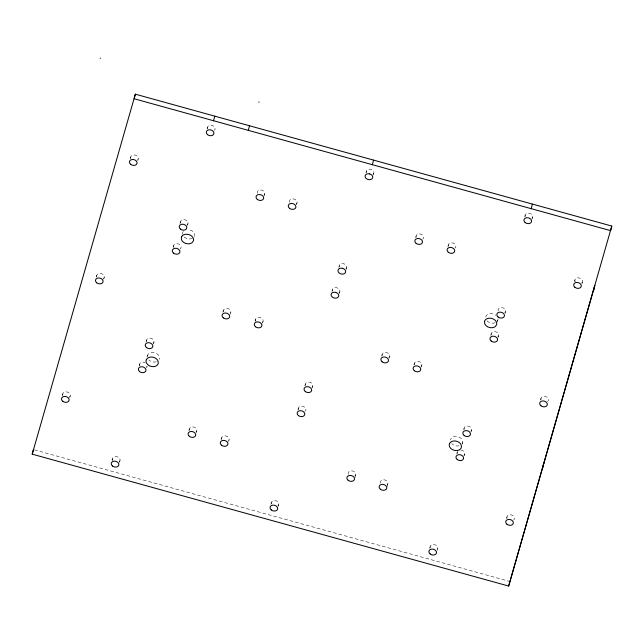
<?xml version="1.0" encoding="UTF-8"?>
<svg xmlns="http://www.w3.org/2000/svg" width="644" height="644" viewBox="0 0 644 644"><rect width="100%" height="100%" fill="white"/><g stroke="black" fill="none" stroke-linecap="round" stroke-linejoin="round"><path stroke-width="0.48" stroke-dasharray="3.22 2.42" d="M485.713 317.13L485.761 316.719A6.279 4.693 14.8 0 1 495.952 315.319M147.218 356.333C148.531 349.386 161.322 352.638 159.293 359.36M62.291 395.609L62.774 393.774M96.27 277.137L96.753 275.302M130.249 158.666L130.732 156.83M69.769 397.678L70.26 395.843M103.748 279.206L104.239 277.371M137.727 160.734L138.219 158.899M112.04 460.339L112.523 458.504M139.128 365.913L139.611 364.077M146.019 341.867L146.502 340.032M173.107 247.441L173.59 245.606M179.998 223.396L180.481 221.56M207.086 128.969L207.569 127.134M147.025 356.969L147.508 355.142M119.526 462.408L120.009 460.581M146.607 367.982L147.09 366.154A3.88 2.906 14.8 0 1 146.76 366.839M153.505 343.936L153.988 342.109M187.485 225.464L187.968 223.637M188.877 430.643L189.36 428.815M222.856 312.171L223.339 310.344M196.356 432.72L196.839 430.884M230.335 314.248L230.818 312.412M264.314 195.776L264.797 193.941M221.109 439.57L221.592 437.735M255.088 321.098L255.571 319.263M228.588 441.639L229.079 439.812M262.567 323.167L263.058 321.34M296.546 204.695L297.037 202.868M270.858 504.3L271.341 502.473M297.947 409.874L298.43 408.046M304.837 385.828L305.32 384.001M331.926 291.402L332.409 289.575M338.816 267.357L339.299 265.529M365.905 172.93L366.388 171.103M278.345 506.377L278.828 504.542M312.324 387.905L312.807 386.07M339.404 293.479L339.887 291.643M346.303 269.433L346.786 267.598M373.383 175.007L373.866 173.172M381.675 356.14L382.158 354.305M415.654 237.668L416.137 235.833M354.933 477.598L355.657 474.845M389.153 358.209L389.636 356.374M413.907 365.059L414.39 363.232M447.886 246.588L448.369 244.76M387.165 486.518L387.889 483.773M421.385 367.128L421.868 365.301M429.677 548.269L430.16 546.434M456.757 453.843L457.248 452.008M463.656 429.798L464.139 427.962M490.736 335.371L491.227 333.536M462.271 444.159C465.483 437.212 452.265 432.929 450.43 440.029M524.715 216.899L525.206 215.064M497.377 321.903L497.86 320.068A6.279 4.693 14.8 0 0 497.989 318.844M437.155 550.338L437.646 548.503M464.244 455.912L464.726 454.076M471.134 431.866L471.625 430.031M498.223 337.44L498.706 335.605M505.113 313.395L505.604 311.559M532.202 218.968L532.685 217.133M506.514 518.573L506.997 516.738M540.493 400.101L540.976 398.266M574.472 281.629L574.955 279.794M581.951 283.698L582.434 281.871M462.392 443.499L462.754 442.323M194.488 236.517L194.77 235.672A6.279 4.693 14.8 0 0 187.678 229.65M497.321 321.179L497.86 320.068M192.492 238.618L187.943 239.125L183.79 236.903M34.382 449.85L508.897 581.21M182.502 234.505L182.848 232.09A6.279 4.693 14.8 0 1 183.629 231.091M459.156 445.801A6.279 4.693 14.8 0 1 451.822 443.676M430.264 547.972A3.88 2.906 14.8 0 1 434.209 544.566A3.88 2.906 14.8 0 1 437.308 549.195M507.094 518.275A3.88 2.906 14.8 0 1 511.537 514.983A3.88 2.906 14.8 0 1 513.574 520.07M460.79 450.084A3.88 2.906 14.8 0 1 464.437 452.169A3.88 2.906 14.8 0 1 463.825 455.332M457.345 453.545A3.88 2.906 14.8 0 1 457.578 451.323M380.515 483.233A3.88 2.906 14.8 0 1 384.951 479.949A3.88 2.906 14.8 0 1 386.988 485.029M221.697 439.272A3.88 2.906 14.8 0 1 225.642 435.875A3.88 2.906 14.8 0 1 228.741 440.496M298.526 409.576A3.88 2.906 14.8 0 1 302.97 406.292A3.88 2.906 14.8 0 1 305.006 411.371M348.275 474.314A3.88 2.906 14.8 0 1 352.719 471.022A3.88 2.906 14.8 0 1 354.755 476.109M271.446 504.002A3.88 2.906 14.8 0 1 275.882 500.718A3.88 2.906 14.8 0 1 277.926 505.798M305.425 385.531A3.88 2.906 14.8 0 1 309.861 382.246A3.88 2.906 14.8 0 1 311.905 387.326M189.457 430.345A3.88 2.906 14.8 0 1 193.9 427.061A3.88 2.906 14.8 0 1 195.937 432.14M113.054 460.782A3.88 2.906 14.8 0 1 113.916 456.958A3.88 2.906 14.8 0 1 119.068 457.852A3.88 2.906 14.8 0 1 119.108 461.837M464.244 429.5A3.88 2.906 14.8 0 1 468.679 426.207A3.88 2.906 14.8 0 1 470.724 431.287M139.708 365.615A3.88 2.906 14.8 0 1 140.867 362.596A3.88 2.906 14.8 0 1 145.093 362.693M62.879 395.311A3.88 2.906 14.8 0 1 67.314 392.019A3.88 2.906 14.8 0 1 69.359 397.098M156.242 361.799A6.279 4.693 14.8 0 1 148.828 359.94M223.436 311.873A3.88 2.906 14.8 0 1 227.38 308.476A3.88 2.906 14.8 0 1 230.488 313.097M96.858 276.839A3.88 2.906 14.8 0 1 101.293 273.547A3.88 2.906 14.8 0 1 103.338 278.627M173.687 247.143A3.88 2.906 14.8 0 1 178.13 243.851A3.88 2.906 14.8 0 1 180.167 248.938M146.607 341.57A3.88 2.906 14.8 0 1 151.05 338.277A3.88 2.906 14.8 0 1 153.087 343.365M256.103 321.541A3.88 2.906 14.8 0 1 256.964 317.717A3.88 2.906 14.8 0 1 262.116 318.611A3.88 2.906 14.8 0 1 262.156 322.596M130.837 158.368A3.88 2.906 14.8 0 1 134.781 154.963A3.88 2.906 14.8 0 1 137.88 159.591M207.666 128.671A3.88 2.906 14.8 0 1 212.109 125.379A3.88 2.906 14.8 0 1 214.146 130.466M257.415 193.401A3.88 2.906 14.8 0 1 261.858 190.117A3.88 2.906 14.8 0 1 263.895 195.196M180.586 223.098A3.88 2.906 14.8 0 1 185.029 219.805A3.88 2.906 14.8 0 1 187.066 224.893M289.655 202.329A3.88 2.906 14.8 0 1 294.091 199.036A3.88 2.906 14.8 0 1 296.135 204.124M498.223 311.028A3.88 2.906 14.8 0 1 502.658 307.735A3.88 2.906 14.8 0 1 504.703 312.815M575.486 282.072A3.88 2.906 14.8 0 1 576.34 278.248A3.88 2.906 14.8 0 1 581.492 279.142A3.88 2.906 14.8 0 1 581.532 283.127M491.324 335.073A3.88 2.906 14.8 0 1 495.767 331.781A3.88 2.906 14.8 0 1 497.804 336.86M382.254 355.842A3.88 2.906 14.8 0 1 386.698 352.55A3.88 2.906 14.8 0 1 388.735 357.629M525.303 216.601A3.88 2.906 14.8 0 1 529.746 213.309A3.88 2.906 14.8 0 1 531.783 218.388M448.474 246.29A3.88 2.906 14.8 0 1 452.909 243.005A3.88 2.906 14.8 0 1 454.946 248.085M495.172 322.773A6.279 4.693 14.8 0 1 486.614 320.398M338.986 292.899A3.88 2.906 14.8 0 0 336.949 287.82L335.951 287.643A3.88 2.906 14.8 0 0 332.505 291.104M416.233 237.37A3.88 2.906 14.8 0 1 420.677 234.078A3.88 2.906 14.8 0 1 422.714 239.157M414.495 364.762A3.88 2.906 14.8 0 1 418.93 361.477A3.88 2.906 14.8 0 1 420.967 366.557M345.884 268.854A3.88 2.906 14.8 0 0 343.84 263.774L342.849 263.597A3.88 2.906 14.8 0 0 339.404 267.059M541.073 399.803A3.88 2.906 14.8 0 1 545.516 396.511A3.88 2.906 14.8 0 1 547.553 401.598M372.965 174.427A3.88 2.906 14.8 0 0 370.928 169.348L369.93 169.171A3.88 2.906 14.8 0 0 366.484 172.632"/><path stroke-width="0.97" d="M259.017 101.913L258.896 102.34M32.2 454.165L135.345 94.169L611.8 226.06L508.655 586.056L32.2 454.165L33.407 449.584M135.345 94.169L134.137 98.749L610.593 230.641L611.8 226.06M214.758 116.153L213.518 120.839M249.518 125.765L248.27 130.458M373.576 160.115L372.337 164.8M532.395 204.076L531.147 208.761M508.655 586.056L594.79 285.405L593.873 290.066M542.723 467.85L543.81 463.116M100.231 58.411L100.311 58.097M484.546 321.3L484.707 323.779A6.279 4.693 14.8 0 0 495.188 326.677L496.653 324.648A6.279 4.693 14.8 0 0 491.895 318.458A6.279 4.693 14.8 0 0 484.546 321.3M146.301 359.722L146.011 360.914A6.279 4.693 14.8 0 0 151.099 366.396A6.279 4.693 14.8 0 0 158.086 363.941C159.865 357.734 149.167 354.297 146.301 359.722M449.584 443.442L449.222 444.61A6.279 4.693 14.8 0 0 453.988 450.245A6.279 4.693 14.8 0 0 461.176 448.071C463.334 441.905 452.684 438.202 449.584 443.442M181.64 236.67C179.121 243.327 191.807 247.006 193.562 240.252A6.279 4.693 14.8 0 0 188.877 234.585A6.279 4.693 14.8 0 0 181.64 236.67M369.712 173.928L368.722 173.751A3.88 2.906 14.8 0 0 365.172 175.683A3.88 2.906 14.8 0 0 367.177 179.145L368.118 179.507A3.88 2.906 14.8 0 0 372.659 177.752A3.88 2.906 14.8 0 0 369.712 173.928M342.632 268.355L341.634 268.178A3.88 2.906 14.8 0 0 338.092 270.11A3.88 2.906 14.8 0 0 340.088 273.571L341.03 273.933A3.88 2.906 14.8 0 0 345.57 272.179A3.88 2.906 14.8 0 0 342.632 268.355M335.733 292.4L334.743 292.223A3.88 2.906 14.8 0 0 331.193 294.155A3.88 2.906 14.8 0 0 333.198 297.617L334.139 297.979A3.88 2.906 14.8 0 0 338.68 296.224A3.88 2.906 14.8 0 0 335.733 292.4M305.288 391.512A3.88 2.906 14.8 0 0 311.591 390.65A3.88 2.906 14.8 0 0 306.673 386.682A3.88 2.906 14.8 0 0 305.288 391.512M382.125 361.823A3.88 2.906 14.8 0 0 388.429 360.954A3.88 2.906 14.8 0 0 383.51 356.985A3.88 2.906 14.8 0 0 382.125 361.823M255.539 326.782A3.88 2.906 14.8 0 0 261.842 325.912A3.88 2.906 14.8 0 0 256.924 321.944A3.88 2.906 14.8 0 0 255.539 326.782M180.449 229.079A3.88 2.906 14.8 0 0 186.752 228.218A3.88 2.906 14.8 0 0 181.841 224.241A3.88 2.906 14.8 0 0 180.449 229.079M257.286 199.382A3.88 2.906 14.8 0 0 263.589 198.521A3.88 2.906 14.8 0 0 258.671 194.552A3.88 2.906 14.8 0 0 257.286 199.382M130.7 164.341A3.88 2.906 14.8 0 0 137.003 163.479A3.88 2.906 14.8 0 0 132.084 159.511A3.88 2.906 14.8 0 0 130.7 164.341M207.537 134.652A3.88 2.906 14.8 0 0 213.84 133.791A3.88 2.906 14.8 0 0 208.922 129.814A3.88 2.906 14.8 0 0 207.537 134.652M416.105 243.352A3.88 2.906 14.8 0 0 422.408 242.482A3.88 2.906 14.8 0 0 417.489 238.513A3.88 2.906 14.8 0 0 416.105 243.352M289.518 208.31A3.88 2.906 14.8 0 0 295.821 207.44A3.88 2.906 14.8 0 0 290.903 203.472A3.88 2.906 14.8 0 0 289.518 208.31M146.47 347.551A3.88 2.906 14.8 0 0 152.773 346.689A3.88 2.906 14.8 0 0 147.862 342.713A3.88 2.906 14.8 0 0 146.47 347.551M223.307 317.854A3.88 2.906 14.8 0 0 229.61 316.993A3.88 2.906 14.8 0 0 224.692 313.024A3.88 2.906 14.8 0 0 223.307 317.854M173.558 253.124A3.88 2.906 14.8 0 0 179.861 252.263A3.88 2.906 14.8 0 0 174.943 248.286A3.88 2.906 14.8 0 0 173.558 253.124M96.721 282.813A3.88 2.906 14.8 0 0 103.024 281.951A3.88 2.906 14.8 0 0 98.105 277.983A3.88 2.906 14.8 0 0 96.721 282.813M189.328 436.326A3.88 2.906 14.8 0 0 195.631 435.465A3.88 2.906 14.8 0 0 190.713 431.496A3.88 2.906 14.8 0 0 189.328 436.326M139.579 371.596A3.88 2.906 14.8 0 0 145.882 370.735A3.88 2.906 14.8 0 0 140.964 366.766A3.88 2.906 14.8 0 0 139.579 371.596M62.742 401.284A3.88 2.906 14.8 0 0 69.045 400.423A3.88 2.906 14.8 0 0 64.126 396.454A3.88 2.906 14.8 0 0 62.742 401.284M112.491 466.023A3.88 2.906 14.8 0 0 118.794 465.161A3.88 2.906 14.8 0 0 113.883 461.185A3.88 2.906 14.8 0 0 112.491 466.023M271.309 509.984A3.88 2.906 14.8 0 0 277.612 509.122A3.88 2.906 14.8 0 0 272.694 505.154A3.88 2.906 14.8 0 0 271.309 509.984M348.146 480.295A3.88 2.906 14.8 0 0 354.45 479.426A3.88 2.906 14.8 0 0 349.531 475.457A3.88 2.906 14.8 0 0 348.146 480.295M298.397 415.557A3.88 2.906 14.8 0 0 304.701 414.696A3.88 2.906 14.8 0 0 299.782 410.727A3.88 2.906 14.8 0 0 298.397 415.557M221.56 445.254A3.88 2.906 14.8 0 0 227.863 444.384A3.88 2.906 14.8 0 0 222.945 440.416A3.88 2.906 14.8 0 0 221.56 445.254M430.128 553.945A3.88 2.906 14.8 0 0 436.431 553.083A3.88 2.906 14.8 0 0 431.512 549.115A3.88 2.906 14.8 0 0 430.128 553.945M506.965 524.256A3.88 2.906 14.8 0 0 513.268 523.395A3.88 2.906 14.8 0 0 508.349 519.426A3.88 2.906 14.8 0 0 506.965 524.256M457.208 459.518A3.88 2.906 14.8 0 0 463.519 458.657A3.88 2.906 14.8 0 0 458.6 454.688A3.88 2.906 14.8 0 0 457.208 459.518M380.379 489.215A3.88 2.906 14.8 0 0 386.682 488.353A3.88 2.906 14.8 0 0 381.763 484.385A3.88 2.906 14.8 0 0 380.379 489.215M464.107 435.473A3.88 2.906 14.8 0 0 470.41 434.611A3.88 2.906 14.8 0 0 465.491 430.643A3.88 2.906 14.8 0 0 464.107 435.473M540.944 405.784A3.88 2.906 14.8 0 0 547.247 404.923A3.88 2.906 14.8 0 0 542.329 400.954A3.88 2.906 14.8 0 0 540.944 405.784M491.187 341.046A3.88 2.906 14.8 0 0 497.498 340.185A3.88 2.906 14.8 0 0 492.579 336.216A3.88 2.906 14.8 0 0 491.187 341.046M414.358 370.743A3.88 2.906 14.8 0 0 420.661 369.881A3.88 2.906 14.8 0 0 415.742 365.913A3.88 2.906 14.8 0 0 414.358 370.743M498.086 317.001A3.88 2.906 14.8 0 0 504.389 316.14A3.88 2.906 14.8 0 0 499.47 312.171A3.88 2.906 14.8 0 0 498.086 317.001M574.923 287.313A3.88 2.906 14.8 0 0 581.226 286.451A3.88 2.906 14.8 0 0 576.308 282.483A3.88 2.906 14.8 0 0 574.923 287.313M525.166 222.574A3.88 2.906 14.8 0 0 531.477 221.713A3.88 2.906 14.8 0 0 526.559 217.744A3.88 2.906 14.8 0 0 525.166 222.574M448.337 252.271A3.88 2.906 14.8 0 0 454.64 251.41A3.88 2.906 14.8 0 0 449.721 247.441A3.88 2.906 14.8 0 0 448.337 252.271"/></g></svg>
